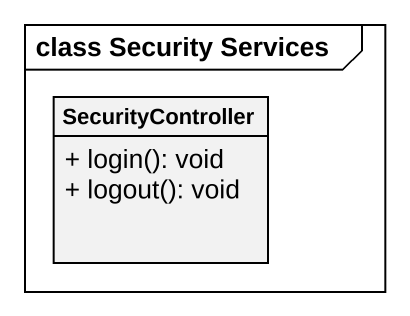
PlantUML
@startuml
mainframe class Security Services
hide circle
hide empty members
skinparam classAttributeIconSize 0
class SecurityController {
  + login(): void
  + logout(): void
}
@enduml
